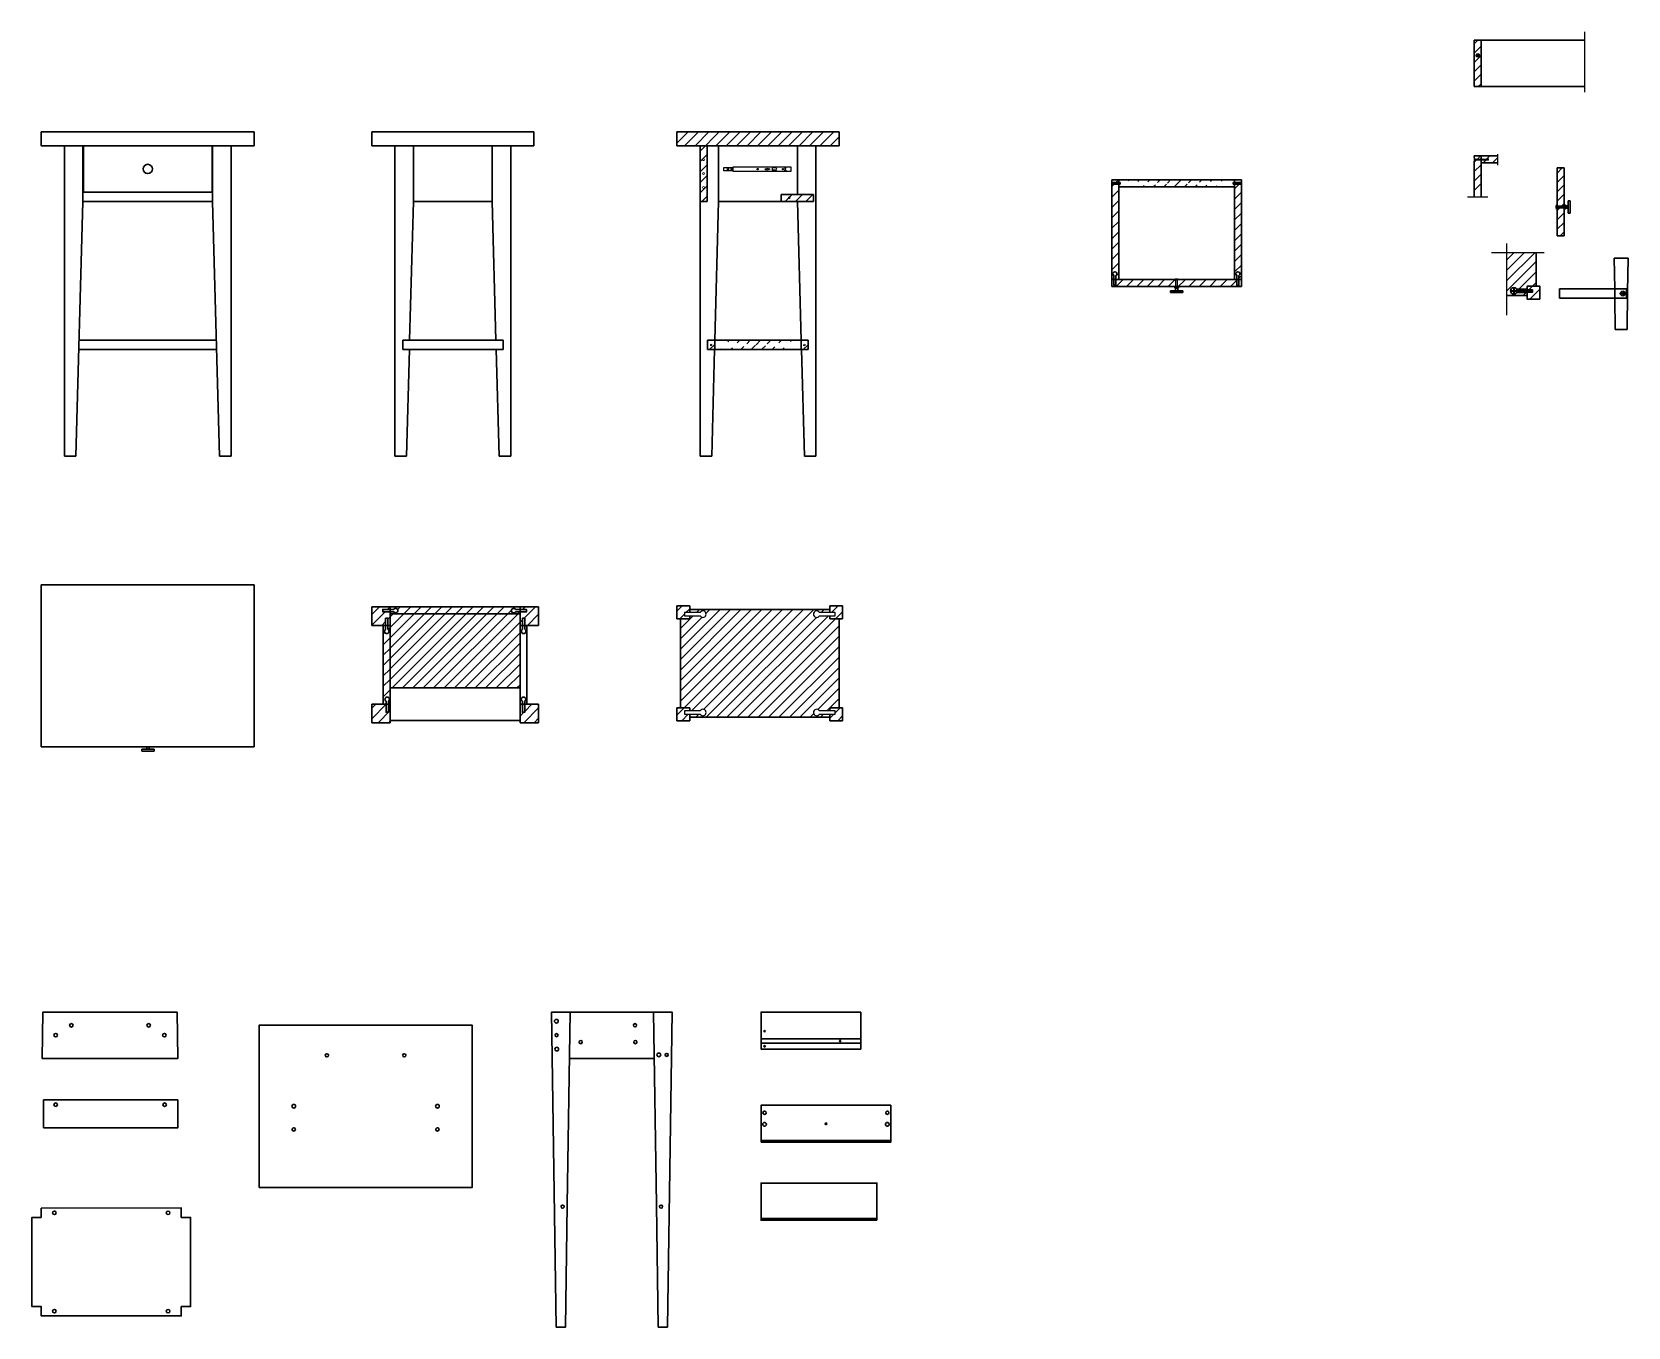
# Model space of a CAD drawing. Header units: millimetres. Extents: x 3767 to 4111, y 3453 to 3732.
import ezdxf

# ---------------------------------------------------------------- set-up
doc = ezdxf.new("R2010")
doc.units = ezdxf.units.MM
for name, color, linetype, lineweight in [('arredi', 8, 'Continuous', 30), ('sezionato', 2, 'Continuous', 18), ('struttura', 7, 'Continuous', 30)]:
    doc.layers.add(name, color=color, linetype=linetype, lineweight=lineweight)
for name, color, linetype in [('giunzioni', 5, 'Continuous'), ('tratto punto', 111, 'Continuous'), ('Viti', 5, 'Continuous')]:
    doc.layers.add(name, color=color, linetype=linetype)

# ---------------------------------------------------------------- blocks, each defined once
blk = doc.blocks.new('*U2')
blk.add_lwpolyline([(0, 0), (0, 0.1), (0.05, 0), (0.12, -0.4), (0.12, -0.5), (0.07, -0.4), (0, 0)])
blk = doc.blocks.new('*U3')
at = {"layer": 'giunzioni', "color": 0, "linetype": 'ByBlock', "lineweight": -2, "transparency": 16777216}
for p in [(42.38, 270.66), (42.6, 270.66), (42.81, 270.66), (43.03, 270.66), (43.24, 270.66)]:
    blk.add_blockref('*U2', p, dxfattribs=at)
blk = doc.blocks.new('*U6')
blk.add_lwpolyline([(0.2, -0.3), (0.21, -0.25), (0.23, -0.3), (0.27, -0.5), (0.26, -0.55), (0.24, -0.5), (0.2, -0.3)])
blk = doc.blocks.new('*U7')
at = {"color": 0, "linetype": 'ByBlock', "lineweight": -2, "transparency": 16777216}
for p in [(40.13, 265.04), (40.27, 265.04), (40.4, 265.04), (40.54, 265.04), (40.68, 265.04), (40.82, 265.04), (40.96, 265.04), (41.09, 265.04), (41.23, 265.04), (41.37, 265.04), (41.51, 265.04), (41.64, 265.04), (41.78, 265.04), (41.92, 265.04), (42.06, 265.04), (42.19, 265.04), (42.33, 265.04), (42.47, 265.04)]:
    blk.add_blockref('*U6', p, dxfattribs=at)
blk = doc.blocks.new('108442')
for p, q in [((40.13, 265.04), (40.21, 264.8)), ((40.13, 265.04), (40.13, 264.24)), ((40.21, 264.48), (40.13, 264.24)), ((40.3, 264.74), (40.33, 264.74)), ((40.3, 264.54), (40.36, 264.54)), ((40.36, 264.74), (40.47, 264.74)), ((40.4, 264.54), (40.5, 264.54)), ((40.5, 264.74), (40.6, 264.74)), ((40.54, 264.54), (40.64, 264.54)), ((40.64, 264.74), (40.74, 264.74)), ((40.67, 264.54), (40.78, 264.54)), ((40.78, 264.74), (40.88, 264.74)), ((40.81, 264.54), (40.92, 264.54)), ((40.91, 264.74), (41.02, 264.74)), ((40.95, 264.54), (41.05, 264.54)), ((41.05, 264.74), (41.15, 264.74)), ((41.09, 264.54), (41.19, 264.54)), ((41.19, 264.74), (41.29, 264.74)), ((41.23, 264.54), (41.33, 264.54)), ((41.33, 264.74), (41.43, 264.74)), ((41.36, 264.54), (41.47, 264.54)), ((41.46, 264.74), (41.57, 264.74)), ((41.5, 264.54), (41.6, 264.54)), ((41.6, 264.74), (41.71, 264.74)), ((41.64, 264.54), (41.74, 264.54)), ((41.74, 264.74), (41.84, 264.74)), ((41.78, 264.54), (41.88, 264.54)), ((41.88, 264.74), (41.98, 264.74)), ((41.91, 264.54), (42.02, 264.54)), ((42.02, 264.74), (42.12, 264.74)), ((42.05, 264.54), (42.15, 264.54)), ((42.15, 264.74), (42.26, 264.74)), ((42.19, 264.54), (42.29, 264.54)), ((42.29, 264.74), (42.39, 264.74)), ((42.33, 264.54), (42.43, 264.54)), ((42.43, 264.74), (42.53, 264.74)), ((42.46, 264.54), (42.57, 264.54)), ((42.57, 264.74), (42.62, 264.74)), ((42.6, 264.54), (42.66, 264.54)), ((42.62, 264.74), (42.67, 264.74)), ((42.66, 264.54), (42.69, 264.54)), ((42.81, 264.72), (42.77, 264.73)), ((42.84, 264.57), (42.77, 264.55)), ((42.82, 264.75), (42.81, 264.72)), ((42.81, 264.72), (42.84, 264.57)), ((42.85, 264.71), (42.82, 264.75)), ((42.84, 264.57), (42.86, 264.52)), ((43.13, 264.64), (42.85, 264.71)), ((42.87, 264.58), (42.85, 264.71)), ((42.86, 264.52), (42.87, 264.58)), ((43.13, 264.64), (42.87, 264.58))]:
    blk.add_line(p, q)
for centre, radius, start, end in [((40.3, 264.84), 0.1, 203.012, 270), ((40.3, 264.44), 0.1, 90, 156.988), ((42.69, 264.84), 0.3, 270, 273.397), ((42.68, 264.39), 0.348, 75.2281, 85.5061), ((42.68, 264.89), 0.348, 274.4939, 284.7719)]:
    blk.add_arc(centre, radius, start, end)
blk.add_blockref('*U7', (0, 0))

msp = doc.modelspace()

# ---------------------------------------------------------------- hatches: boundary and pattern name
at = {"layer": 'sezionato'}
h = msp.add_hatch(dxfattribs=at)
h.set_pattern_fill('ANSI31', color=256, scale=0.5)
h.paths.add_polyline_path([(3905.72, 3707.57), (3905.72, 3710.57), (3940.72, 3710.57), (3940.72, 3707.57)])
h.paths.add_polyline_path([(3928.22, 3695.57), (3935.22, 3695.57), (3935.22, 3697.07), (3928.22, 3697.07)])
h.paths.add_polyline_path([(3912.34, 3665.58), (3934.03, 3665.58), (3934.03, 3663.58), (3912.34, 3663.58)])
edge = h.paths.add_edge_path()
edge.add_line((3912.22, 3695.57), (3912.22, 3707.57))
edge.add_line((3910.72, 3707.57), (3910.72, 3695.57))
edge.add_line((3910.72, 3695.57), (3912.22, 3695.57))
edge.add_line((3913.9, 3665.58), (3913.9, 3663.58))
edge.add_line((3932.53, 3665.58), (3932.53, 3663.58))
edge = h.paths.add_edge_path(flags=0)
edge.add_arc((3929.97, 3696.32), 0.2, 180, 360)
edge.add_arc((3929.97, 3696.32), 0.2, 0, 180)
edge = h.paths.add_edge_path(flags=0)
edge.add_arc((3929.97, 3696.32), 0.2, 180, 360)
edge.add_arc((3929.97, 3696.32), 0.2, 0, 180)
edge = h.paths.add_edge_path(flags=0)
edge.add_arc((3929.97, 3696.32), 0.2, 180, 360)
edge.add_arc((3929.97, 3696.32), 0.2, 0, 180)
h = msp.add_hatch(dxfattribs=at)
h.set_pattern_fill('ANSI31', color=256, scale=0.5)
edge = h.paths.add_edge_path()
edge.add_line((3999.58, 3700.21), (4027.58, 3700.21))
edge.add_line((4001.08, 3698.71), (4026.08, 3698.71))
h = msp.add_hatch(dxfattribs=at)
h.set_pattern_fill('ANSI31', color=256, scale=0.5)
h.paths.add_polyline_path([(4091.19, 3684.49), (4084.84, 3684.49), (4084.84, 3675.25), (4089.19, 3675.25), (4089.19, 3675.9), (4086.95, 3675.9, -0.767327), (4085.64, 3676.25, -0.767327), (4086.95, 3676.6), (4089.19, 3676.6), (4089.19, 3677.25), (4091.19, 3677.25)])
h.paths.add_polyline_path([(4091.96, 3677.25), (4091.46, 3677.25), (4090.39, 3676.18), (4090.39, 3676), (4090.26, 3676), (4090.26, 3675.95), (4090.24, 3676), (4090.21, 3676), (4089.19, 3674.98), (4089.19, 3674.48), (4090.72, 3674.48), (4091.96, 3675.72)])
h = msp.add_hatch(dxfattribs=at)
h.set_pattern_fill('ANSI31', color=256, scale=0.5)
h.paths.add_polyline_path([(3843.85, 3607), (3842.22, 3607), (3842.22, 3607.49), (3843.85, 3607.49), (3843.85, 3608.04), (3839.85, 3608.04), (3839.85, 3604.04), (3842.85, 3604.04), (3842.85, 3605.58), (3843.34, 3605.58), (3843.34, 3604.04), (3843.85, 3604.04)])
h.paths.add_polyline_path([(3870.9, 3607.47), (3871.85, 3607.47), (3871.85, 3608.04), (3843.85, 3608.04), (3843.85, 3607.49), (3844.6, 3607.49, -3.732051), (3844.6, 3607), (3843.85, 3607), (3843.85, 3606.54), (3871.85, 3606.54), (3871.85, 3606.98), (3870.9, 3606.98, -3.732051)])
h.paths.add_polyline_path([(3843.85, 3604.04), (3843.34, 3604.04), (3843.34, 3603.21, -3.732051), (3842.85, 3603.21), (3842.85, 3604.04), (3842.35, 3604.04), (3842.35, 3587.04), (3842.95, 3587.04), (3842.95, 3587.68, -1.732051), (3843.68, 3588.1)])
h.paths.add_polyline_path([(3842.95, 3587.04), (3839.85, 3587.04), (3839.85, 3583.04), (3843.85, 3583.04), (3843.85, 3587.04), (3843.44, 3587.04), (3843.44, 3585.3), (3842.95, 3585.3)])
h.paths.add_polyline_path([(3871.85, 3604.04), (3871.85, 3606.54), (3843.85, 3606.54), (3843.85, 3604.04), (3843.85, 3590.54), (3871.85, 3590.54)])
h.paths.add_polyline_path([(3875.85, 3587.04), (3872.86, 3587.04), (3872.86, 3585.3), (3872.37, 3585.3), (3872.37, 3587.04), (3871.85, 3587.04), (3871.85, 3583.04), (3875.85, 3583.04)])
h.paths.add_polyline_path([(3875.85, 3608.04), (3871.85, 3608.04), (3871.85, 3607.47), (3873.28, 3607.47), (3873.28, 3606.98), (3871.85, 3606.98), (3871.85, 3604.04), (3872.39, 3604.04), (3872.39, 3605.58), (3872.88, 3605.58), (3872.88, 3604.04), (3875.7, 3604.04), (3875.85, 3604.19)])
h.paths.add_polyline_path([(3908.48, 3608.24), (3905.72, 3608.24), (3905.72, 3605.48), (3908.48, 3605.48), (3908.48, 3606.13), (3907.33, 3606.13), (3907.33, 3606.83), (3908.48, 3606.83)])
h.paths.add_polyline_path([(3940.72, 3605.48), (3938.72, 3605.48), (3938.72, 3606.13), (3936.47, 3606.13, -3.732051), (3936.47, 3606.83), (3938.72, 3606.83), (3938.72, 3607.48), (3908.48, 3607.48), (3908.48, 3606.83), (3910.72, 3606.83, -3.732051), (3910.72, 3606.13), (3908.48, 3606.13), (3908.48, 3605.48), (3906.48, 3605.48), (3906.48, 3586.24), (3908.48, 3586.24), (3908.48, 3585.59), (3910.72, 3585.59, -3.732051), (3910.72, 3584.89), (3908.48, 3584.89), (3908.48, 3584.24), (3938.72, 3584.24), (3938.72, 3584.89), (3936.47, 3584.89, -3.732051), (3936.47, 3585.59), (3938.72, 3585.59), (3938.72, 3586.24), (3940.72, 3586.24)])
h.paths.add_polyline_path([(3941.48, 3608.24), (3938.72, 3608.24), (3938.72, 3606.83), (3939.87, 3606.83), (3939.87, 3606.13), (3938.72, 3606.13), (3938.72, 3605.48), (3941.48, 3605.48)])
h.paths.add_polyline_path([(3908.48, 3584.89), (3907.33, 3584.89), (3907.33, 3585.59), (3908.48, 3585.59), (3908.48, 3586.24), (3905.72, 3586.24), (3905.72, 3583.48), (3908.48, 3583.48), (3908.48, 3584.24)])
h.paths.add_polyline_path([(3941.48, 3586.24), (3938.72, 3586.24), (3938.72, 3585.59), (3939.87, 3585.59), (3939.87, 3584.89), (3938.72, 3584.89), (3938.72, 3583.48), (3941.48, 3583.48)])

# ---------------------------------------------------------------- linework, layer by layer
for p, q in [((4095.72, 3694.51), (4095.68, 3694.55)), ((4095.68, 3694.2), (4095.72, 3694.16)), ((4095.74, 3694.56), (4095.72, 3694.51)), ((4095.74, 3694.21), (4095.72, 3694.51)), ((4095.72, 3694.16), (4095.74, 3694.21)), ((4095.79, 3694.51), (4095.74, 3694.56)), ((4095.74, 3694.21), (4095.79, 3694.16)), ((4095.81, 3694.56), (4095.79, 3694.51)), ((4095.81, 3694.21), (4095.79, 3694.51)), ((4095.79, 3694.16), (4095.81, 3694.21)), ((4095.86, 3694.51), (4095.81, 3694.56)), ((4095.81, 3694.21), (4095.86, 3694.16)), ((4095.88, 3694.56), (4095.86, 3694.51)), ((4095.88, 3694.21), (4095.86, 3694.51)), ((4095.86, 3694.16), (4095.88, 3694.21)), ((4095.93, 3694.51), (4095.88, 3694.56)), ((4095.88, 3694.21), (4095.93, 3694.16)), ((4095.95, 3694.56), (4095.93, 3694.51)), ((4095.95, 3694.21), (4095.93, 3694.51)), ((4095.93, 3694.16), (4095.95, 3694.21)), ((4096, 3694.51), (4095.95, 3694.56)), ((4095.95, 3694.21), (4096, 3694.16)), ((4096.02, 3694.56), (4096, 3694.51)), ((4096.02, 3694.21), (4096, 3694.51)), ((4096, 3694.16), (4096.02, 3694.21)), ((4096.07, 3694.51), (4096.02, 3694.56)), ((4096.02, 3694.21), (4096.07, 3694.16)), ((4096.09, 3694.56), (4096.07, 3694.51)), ((4096.09, 3694.21), (4096.07, 3694.51)), ((4096.07, 3694.16), (4096.09, 3694.21)), ((4096.14, 3694.51), (4096.09, 3694.56)), ((4096.09, 3694.21), (4096.14, 3694.16)), ((4096.16, 3694.56), (4096.14, 3694.51)), ((4096.16, 3694.21), (4096.14, 3694.51)), ((4096.14, 3694.16), (4096.16, 3694.21)), ((4096.21, 3694.51), (4096.16, 3694.56)), ((4096.16, 3694.21), (4096.21, 3694.16)), ((4096.23, 3694.56), (4096.21, 3694.51)), ((4096.23, 3694.21), (4096.21, 3694.51)), ((4096.21, 3694.16), (4096.23, 3694.21)), ((4096.28, 3694.51), (4096.23, 3694.56)), ((4096.23, 3694.21), (4096.28, 3694.16)), ((4096.3, 3694.56), (4096.28, 3694.51)), ((4096.3, 3694.21), (4096.28, 3694.51)), ((4096.28, 3694.16), (4096.3, 3694.21)), ((4096.35, 3694.51), (4096.3, 3694.56)), ((4096.3, 3694.21), (4096.35, 3694.16)), ((4096.37, 3694.56), (4096.35, 3694.51)), ((4096.37, 3694.21), (4096.35, 3694.51)), ((4096.35, 3694.16), (4096.37, 3694.21)), ((4096.42, 3694.51), (4096.37, 3694.56)), ((4096.37, 3694.21), (4096.42, 3694.16)), ((4096.44, 3694.56), (4096.42, 3694.51)), ((4096.44, 3694.21), (4096.42, 3694.51)), ((4096.42, 3694.16), (4096.44, 3694.21)), ((4096.49, 3694.51), (4096.44, 3694.56)), ((4096.44, 3694.21), (4096.49, 3694.16)), ((4096.51, 3694.56), (4096.49, 3694.51)), ((4096.51, 3694.21), (4096.49, 3694.51)), ((4096.49, 3694.16), (4096.51, 3694.21)), ((4096.56, 3694.51), (4096.51, 3694.56)), ((4096.51, 3694.21), (4096.56, 3694.16)), ((4096.58, 3694.56), (4096.56, 3694.51)), ((4096.58, 3694.21), (4096.56, 3694.51)), ((4096.56, 3694.16), (4096.58, 3694.21)), ((4096.63, 3694.51), (4096.58, 3694.56)), ((4096.58, 3694.21), (4096.63, 3694.16)), ((4096.65, 3694.56), (4096.63, 3694.51)), ((4096.65, 3694.21), (4096.63, 3694.51)), ((4096.63, 3694.16), (4096.65, 3694.21)), ((4096.7, 3694.51), (4096.65, 3694.56)), ((4096.65, 3694.21), (4096.7, 3694.16)), ((4096.72, 3694.56), (4096.7, 3694.51)), ((4096.72, 3694.21), (4096.7, 3694.51)), ((4096.7, 3694.16), (4096.72, 3694.21)), ((4096.77, 3694.51), (4096.72, 3694.56)), ((4096.72, 3694.21), (4096.77, 3694.16)), ((4096.79, 3694.56), (4096.77, 3694.51)), ((4096.79, 3694.21), (4096.77, 3694.51)), ((4096.77, 3694.16), (4096.79, 3694.21)), ((4096.84, 3694.51), (4096.79, 3694.56)), ((4096.79, 3694.21), (4096.84, 3694.16)), ((4096.86, 3694.56), (4096.84, 3694.51)), ((4096.86, 3694.21), (4096.84, 3694.51)), ((4096.84, 3694.16), (4096.86, 3694.21)), ((4096.91, 3694.51), (4096.86, 3694.56)), ((4096.86, 3694.21), (4096.91, 3694.16)), ((4096.93, 3694.56), (4096.91, 3694.51)), ((4096.93, 3694.21), (4096.91, 3694.51)), ((4096.91, 3694.16), (4096.93, 3694.21)), ((4096.98, 3694.51), (4096.93, 3694.56)), ((4096.93, 3694.21), (4096.98, 3694.16)), ((4097, 3694.56), (4096.98, 3694.51)), ((4097, 3694.21), (4096.98, 3694.51)), ((4096.98, 3694.16), (4097, 3694.21)), ((4097.05, 3694.51), (4097, 3694.56)), ((4097, 3694.21), (4097.05, 3694.16)), ((4097.07, 3694.56), (4097.05, 3694.51)), ((4097.07, 3694.21), (4097.05, 3694.51)), ((4097.05, 3694.16), (4097.07, 3694.21)), ((4097.12, 3694.51), (4097.07, 3694.56)), ((4097.07, 3694.21), (4097.12, 3694.16)), ((4097.14, 3694.56), (4097.12, 3694.51)), ((4097.14, 3694.21), (4097.12, 3694.51)), ((4097.12, 3694.16), (4097.14, 3694.21)), ((4097.19, 3694.51), (4097.14, 3694.56)), ((4097.14, 3694.21), (4097.19, 3694.16)), ((4097.21, 3694.56), (4097.19, 3694.51)), ((4097.21, 3694.21), (4097.19, 3694.51)), ((4097.19, 3694.16), (4097.21, 3694.21)), ((4097.26, 3694.51), (4097.21, 3694.56)), ((4097.21, 3694.21), (4097.26, 3694.16)), ((4097.28, 3694.56), (4097.26, 3694.51)), ((4097.28, 3694.21), (4097.26, 3694.51)), ((4097.26, 3694.16), (4097.28, 3694.21)), ((4097.33, 3694.51), (4097.28, 3694.56)), ((4097.28, 3694.21), (4097.33, 3694.16)), ((4097.35, 3694.56), (4097.33, 3694.51)), ((4097.35, 3694.21), (4097.33, 3694.51)), ((4097.33, 3694.16), (4097.35, 3694.21)), ((4097.4, 3694.51), (4097.35, 3694.56)), ((4097.35, 3694.21), (4097.4, 3694.16)), ((4097.42, 3694.56), (4097.4, 3694.51)), ((4097.42, 3694.21), (4097.4, 3694.51)), ((4097.4, 3694.16), (4097.42, 3694.21)), ((4097.47, 3694.51), (4097.42, 3694.56)), ((4097.42, 3694.21), (4097.47, 3694.16)), ((4097.49, 3694.56), (4097.47, 3694.51)), ((4097.49, 3694.21), (4097.47, 3694.51)), ((4097.47, 3694.16), (4097.49, 3694.21)), ((4097.54, 3694.51), (4097.49, 3694.56)), ((4097.49, 3694.21), (4097.54, 3694.16)), ((4097.56, 3694.56), (4097.54, 3694.51)), ((4097.56, 3694.21), (4097.54, 3694.51)), ((4097.54, 3694.16), (4097.56, 3694.21)), ((4097.61, 3694.51), (4097.56, 3694.56)), ((4097.56, 3694.21), (4097.61, 3694.16)), ((4097.63, 3694.56), (4097.61, 3694.51)), ((4097.63, 3694.21), (4097.61, 3694.51)), ((4097.61, 3694.16), (4097.63, 3694.21)), ((4097.68, 3694.51), (4097.63, 3694.56)), ((4097.63, 3694.21), (4097.68, 3694.16)), ((4097.7, 3694.56), (4097.68, 3694.51)), ((4097.7, 3694.21), (4097.68, 3694.51)), ((4097.68, 3694.16), (4097.7, 3694.21)), ((4097.75, 3694.51), (4097.7, 3694.56)), ((4097.7, 3694.21), (4097.75, 3694.16)), ((4097.77, 3694.56), (4097.75, 3694.51)), ((4097.77, 3694.21), (4097.75, 3694.51)), ((4097.75, 3694.16), (4097.77, 3694.21)), ((4097.82, 3694.51), (4097.77, 3694.56)), ((4097.77, 3694.21), (4097.82, 3694.16)), ((4097.84, 3694.21), (4097.82, 3694.51)), ((4097.82, 3694.51), (4097.85, 3694.51)), ((4097.82, 3694.16), (4097.84, 3694.21)), ((4097.85, 3694.21), (4097.84, 3694.21)), ((4097.87, 3694.49), (4097.87, 3694.24))]:
    msp.add_line(p, q)
msp.add_lwpolyline([(4095.58, 3693.93), (4095.58, 3694.79, -0.414214), (4095.6, 3694.81), (4095.66, 3694.81, -0.414214), (4095.68, 3694.79), (4095.68, 3693.93, -0.414214), (4095.66, 3693.91), (4095.6, 3693.91, -0.414214)], format="xyb", close=True)
for centre, radius, start, end in [((4095.79, 3694.36), 0.406, 120.5102, 239.4898), ((4097.85, 3694.49), 0.025, 0, 90), ((4097.85, 3694.24), 0.025, 270, 0)]:
    msp.add_arc(centre, radius, start, end)
at = {"layer": 'arredi'}
for p, q in [((4079.31, 3730.34), (4101.63, 3730.34)), ((4079.31, 3720.35), (4101.63, 3720.35)), ((3768.51, 3710.57), (3814.51, 3710.57)), ((3768.51, 3710.57), (3768.51, 3707.57)), ((3814.51, 3710.57), (3814.51, 3707.57)), ((3874.85, 3710.57), (3839.85, 3710.57)), ((3839.85, 3707.57), (3839.85, 3710.57)), ((3874.85, 3710.57), (3874.85, 3707.57)), ((3768.51, 3707.57), (3814.51, 3707.57)), ((3773.51, 3707.57), (3773.51, 3642.57)), ((3777.51, 3707.57), (3777.51, 3695.57)), ((3777.61, 3697.58), (3777.61, 3707.57)), ((3805.41, 3697.58), (3805.41, 3707.57)), ((3805.51, 3707.57), (3805.51, 3695.57)), ((3809.51, 3707.57), (3809.51, 3642.57)), ((3874.85, 3707.57), (3839.85, 3707.57)), ((3844.85, 3640.57), (3844.85, 3707.57)), ((3844.85, 3707.57), (3869.85, 3707.57)), ((3848.85, 3707.57), (3848.85, 3695.57)), ((3865.85, 3707.57), (3865.85, 3695.57)), ((3869.85, 3707.57), (3869.85, 3640.57)), ((3910.72, 3640.57), (3910.72, 3707.57)), ((3914.72, 3707.57), (3914.72, 3695.57)), ((3931.72, 3707.57), (3931.72, 3697.07)), ((3935.72, 3707.57), (3935.72, 3640.57)), ((3777.51, 3697.58), (3805.51, 3697.58)), ((3999.73, 3699.67), (4000.83, 3699.67)), ((3999.73, 3699.27), (4000.83, 3699.27)), ((4001.36, 3699.67), (4000.83, 3699.67)), ((4001.36, 3699.27), (4000.83, 3699.27)), ((4001.36, 3699.27), (4001.36, 3699.67)), ((4025.79, 3699.67), (4026.33, 3699.67)), ((4025.79, 3699.27), (4025.79, 3699.67)), ((4025.79, 3699.27), (4026.33, 3699.27)), ((4027.43, 3699.67), (4026.33, 3699.67)), ((4027.43, 3699.27), (4026.33, 3699.27)), ((3776.01, 3640.57), (3777.51, 3695.57)), ((3777.51, 3695.57), (3805.51, 3695.57)), ((3807.01, 3640.57), (3805.51, 3695.57)), ((3848.85, 3695.57), (3848.03, 3665.58)), ((3848.85, 3695.57), (3865.85, 3695.57)), ((3865.85, 3695.57), (3866.66, 3665.58)), ((3913.9, 3665.58), (3914.72, 3695.57)), ((3914.72, 3695.57), (3928.22, 3695.57)), ((3932.53, 3665.58), (3931.72, 3695.57)), ((4095.68, 3694.56), (4097.87, 3694.56)), ((4097.87, 3694.16), (4095.68, 3694.16)), ((4097.87, 3694.56), (4097.87, 3694.16)), ((4098.1, 3695.67), (4098.49, 3695.67)), ((4098.1, 3693.05), (4098.1, 3695.67)), ((4098.49, 3693.05), (4098.1, 3693.05)), ((4098.49, 3695.67), (4098.49, 3693.05)), ((4108.01, 3683.31), (4111, 3683.31)), ((4012.26, 3675.9), (4012.26, 3676.29)), ((4012.26, 3676.29), (4014.88, 3676.29)), ((4014.88, 3675.9), (4012.26, 3675.9)), ((4013.24, 3676.82), (4013.24, 3676.88)), ((4013.31, 3676.82), (4013.24, 3676.82)), ((4013.83, 3676.82), (4013.31, 3676.82)), ((4013.31, 3676.82), (4013.31, 3676.29)), ((4013.83, 3676.82), (4013.83, 3676.29)), ((4013.83, 3676.82), (4013.9, 3676.82)), ((4013.9, 3676.88), (4013.9, 3676.82)), ((4014.88, 3676.29), (4014.88, 3675.9)), ((4086.94, 3676.6), (4089.19, 3676.6)), ((4089.19, 3675.9), (4086.94, 3675.9)), ((4096.21, 3676.71), (4110.67, 3676.71)), ((4096.21, 3676.71), (4096.21, 3674.71)), ((4108.11, 3676.71), (4108.14, 3674.71)), ((4110.67, 3676.71), (4110.67, 3674.71)), ((4096.21, 3674.71), (4110.67, 3674.71)), ((3776.69, 3665.58), (3806.45, 3665.58)), ((3848.03, 3665.58), (3846.53, 3665.58)), ((3846.53, 3665.58), (3846.53, 3663.58)), ((3866.66, 3665.58), (3848.03, 3665.58)), ((3868.22, 3665.58), (3866.66, 3665.58)), ((3868.22, 3663.58), (3868.22, 3665.58)), ((4108.21, 3667.92), (4110.77, 3667.92)), ((3806.5, 3663.58), (3776.64, 3663.58)), ((3846.53, 3663.58), (3848.03, 3663.58)), ((3847.97, 3663.58), (3847.35, 3640.57)), ((3848.03, 3663.58), (3866.72, 3663.58)), ((3866.72, 3663.58), (3867.35, 3640.57)), ((3866.72, 3663.58), (3868.22, 3663.58)), ((3913.84, 3663.58), (3913.22, 3640.57)), ((3932.59, 3663.58), (3933.22, 3640.57)), ((3773.51, 3642.57), (3773.51, 3640.57)), ((3809.51, 3642.57), (3809.51, 3640.57)), ((3773.51, 3640.57), (3776.01, 3640.57)), ((3809.51, 3640.57), (3807.01, 3640.57)), ((3844.85, 3640.57), (3847.35, 3640.57)), ((3869.85, 3640.57), (3867.35, 3640.57)), ((3768.51, 3612.82), (3814.51, 3612.82)), ((3768.51, 3577.82), (3768.51, 3612.82)), ((3814.51, 3612.82), (3814.51, 3577.82)), ((3843.85, 3590.54), (3871.85, 3590.54)), ((3871.85, 3583.54), (3843.85, 3583.54)), ((3814.51, 3577.82), (3768.51, 3577.82)), ((3790.26, 3576.9), (3790.26, 3577.3)), ((3790.26, 3577.3), (3792.88, 3577.3)), ((3792.88, 3576.9), (3790.26, 3576.9)), ((3791.31, 3577.82), (3791.31, 3577.3)), ((3791.83, 3577.82), (3791.83, 3577.3)), ((3792.88, 3577.3), (3792.88, 3576.9)), ((3882.67, 3520.59), (3900.67, 3520.59)), ((3923.88, 3514.84), (3945.38, 3514.84)), ((3923.88, 3513.84), (3945.38, 3513.84)), ((3900.82, 3510.59), (3882.52, 3510.59)), ((3945.38, 3512.59), (3924.88, 3512.59))]:
    msp.add_line(p, q, dxfattribs=at)
for points in [[(4080.39, 3704.72), (4080.5, 3704.72)], [(4080.54, 3704.52), (4080.42, 3704.52)], [(4080.51, 3704.72), (4080.81, 3704.72), (4080.81, 3704.52), (4080.55, 3704.52)], [(4108.01, 3683.31), (4108.11, 3676.71)], [(4110.89, 3676.04), (4111, 3683.31)], [(4000.03, 3679.58), (4000.03, 3677.47), (4000.46, 3677.47), (4000.46, 3679.58)], [(4026.57, 3679.58), (4026.57, 3677.47), (4027, 3677.47), (4027, 3679.58)], [(4089.28, 3676.5), (4089.19, 3676.5)], [(4089.19, 3676), (4089.37, 3676)], [(4089.5, 3676.5), (4089.3, 3676.5)], [(4089.4, 3676), (4089.59, 3676)], [(4089.71, 3676.5), (4089.52, 3676.5)], [(4089.61, 3676), (4089.81, 3676)], [(4089.93, 3676.5), (4089.74, 3676.5)], [(4089.83, 3676), (4090.02, 3676)], [(4090.14, 3676.5), (4089.95, 3676.5)], [(4090.05, 3676), (4090.24, 3676)], [(4090.39, 3676.5), (4090.17, 3676.5)], [(4090.26, 3676), (4090.39, 3676), (4090.39, 3676.5)], [(4110.77, 3667.92), (4110.89, 3676.04)], [(4108.14, 3674.71), (4108.24, 3667.92)], [(3844.6, 3607.49), (3842.22, 3607.49), (3842.22, 3607), (3844.6, 3607)], [(3870.9, 3606.98), (3873.28, 3606.98), (3873.28, 3607.47), (3870.9, 3607.47)], [(3843.34, 3603.21), (3843.34, 3605.58), (3842.85, 3605.58), (3842.85, 3603.21)], [(3872.88, 3603.21), (3872.88, 3605.58), (3872.39, 3605.58), (3872.39, 3603.21)], [(3842.95, 3587.68), (3842.95, 3585.3), (3843.44, 3585.3), (3843.44, 3587.68)], [(3872.37, 3587.68), (3872.37, 3585.3), (3872.86, 3585.3), (3872.86, 3587.68)], [(3797.87, 3520.59), (3798.01, 3510.59), (3768.72, 3510.59), (3768.87, 3520.59), (3797.87, 3520.59)], [(3815.53, 3482.75), (3815.53, 3517.75), (3861.53, 3517.75), (3861.53, 3482.75), (3815.53, 3482.75)], [(3882.67, 3520.59), (3878.67, 3520.59), (3879.67, 3452.59), (3881.67, 3452.59), (3882.06, 3478.94)], [(3882.06, 3478.94), (3882.67, 3520.59)], [(3900.67, 3520.59), (3904.67, 3520.59), (3903.67, 3452.59), (3901.67, 3452.59), (3901.28, 3478.94)], [(3901.28, 3478.94), (3900.67, 3520.59)], [(3945.38, 3520.59), (3945.38, 3512.59), (3923.88, 3512.59), (3923.88, 3520.59), (3945.38, 3520.59)], [(3798.01, 3501.62), (3798.01, 3495.62), (3769.01, 3495.62), (3769.01, 3501.62), (3798.01, 3501.62)], [(3923.88, 3492.47), (3923.88, 3500.47), (3951.88, 3500.47), (3951.88, 3492.47), (3923.88, 3492.47)]]:
    msp.add_lwpolyline(points, dxfattribs=at)
for points in [[(3948.88, 3475.66), (3923.88, 3475.66), (3923.88, 3483.66), (3948.88, 3483.66)], [(3768.51, 3476.24), (3768.51, 3478.24), (3798.75, 3478.3), (3798.75, 3476.24), (3800.75, 3476.24), (3800.75, 3457.01), (3798.75, 3457.01), (3798.75, 3455.01), (3768.51, 3455.01), (3768.51, 3457.01), (3766.51, 3457.01), (3766.51, 3476.24)]]:
    msp.add_lwpolyline(points, close=True, dxfattribs=at)
for centre, radius in [((3791.51, 3702.57), 1), ((4086.34, 3676.25), 0.7), ((3775.02, 3517.73), 0.381), ((3791.72, 3517.73), 0.381), ((3879.7, 3518.6), 0.4), ((3896.67, 3517.73), 0.35), ((3771.64, 3515.6), 0.381), ((3795.09, 3515.6), 0.381), ((3879.74, 3515.6), 0.334), ((3884.95, 3514.09), 0.35), ((3896.75, 3514.09), 0.35), ((3924.63, 3516.46), 0.15), ((3940.95, 3514.34), 0.15), ((3830.18, 3511.25), 0.35), ((3846.88, 3511.25), 0.35), ((3879.79, 3512.6), 0.4), ((3901.81, 3511.34), 0.4), ((3903.52, 3511.34), 0.334), ((3924.63, 3513.21), 0.15), ((3771.64, 3500.59), 0.381), ((3795.16, 3500.59), 0.381), ((3823.03, 3500.25), 0.4), ((3854.03, 3500.25), 0.4), ((3924.63, 3496.35), 0.4), ((3924.63, 3498.85), 0.35), ((3937.88, 3496.47), 0.173), ((3951.13, 3496.35), 0.4), ((3951.13, 3498.85), 0.35), ((3823.03, 3495.25), 0.35), ((3854.03, 3495.25), 0.35), ((3771.36, 3477.24), 0.381), ((3795.9, 3477.24), 0.381), ((3881.04, 3478.59), 0.334), ((3902.3, 3478.59), 0.334), ((3771.36, 3456.01), 0.381), ((3795.9, 3456.01), 0.381)]:
    msp.add_circle(centre, radius, dxfattribs=at)
for centre, radius, start, end in [((4000.25, 3679.96), 0.436, 300, 240), ((4026.79, 3679.96), 0.436, 300, 240), ((3845.02, 3607.25), 0.49, 210, 150), ((3870.48, 3607.23), 0.49, 30, 330), ((3843.1, 3602.78), 0.49, 120, 60), ((3872.64, 3602.78), 0.49, 120, 60), ((3843.19, 3588.1), 0.49, 300, 240), ((3872.61, 3588.1), 0.49, 300, 240)]:
    msp.add_arc(centre, radius, start, end, dxfattribs=at)
at = {"layer": 'giunzioni'}
for p, q in [((4078.6, 3727.36), (4078.6, 3727.11)), ((4078.6, 3727.06), (4078.6, 3726.8)), ((3927.06, 3702.78), (3926.48, 3702.78)), ((3927.06, 3702.28), (3926.48, 3702.28)), ((3999.58, 3699.77), (3999.73, 3699.77)), ((3999.58, 3699.47), (3999.58, 3699.77)), ((3999.58, 3699.17), (3999.58, 3699.47)), ((3999.73, 3699.17), (3999.58, 3699.17)), ((3999.73, 3699.77), (3999.73, 3699.17)), ((4001.33, 3699.63), (3999.73, 3699.63)), ((4001.33, 3699.3), (3999.73, 3699.3)), ((4001.33, 3699.63), (4001.33, 3699.3)), ((4025.83, 3699.63), (4027.43, 3699.63)), ((4025.83, 3699.63), (4025.83, 3699.3)), ((4025.83, 3699.3), (4027.43, 3699.3)), ((4027.58, 3699.77), (4027.43, 3699.77)), ((4027.43, 3699.77), (4027.43, 3699.17)), ((4027.43, 3699.17), (4027.58, 3699.17)), ((4027.58, 3699.47), (4027.58, 3699.77)), ((4027.58, 3699.17), (4027.58, 3699.47)), ((4013.26, 3678.71), (4013.26, 3678.86)), ((4013.26, 3678.86), (4013.56, 3678.86)), ((4013.86, 3678.71), (4013.26, 3678.71)), ((4013.39, 3677.11), (4013.39, 3678.71)), ((4013.72, 3677.11), (4013.39, 3677.11)), ((4013.56, 3678.86), (4013.86, 3678.86)), ((4013.72, 3677.11), (4013.72, 3678.71)), ((4013.86, 3678.86), (4013.86, 3678.71)), ((4086.39, 3676.75), (4086.39, 3676.3)), ((4086.39, 3676.2), (4086.39, 3675.75)), ((4087.04, 3676.6), (4087.04, 3676.3)), ((4087.04, 3676.55), (4089.14, 3676.55)), ((4087.04, 3676.3), (4089.14, 3676.3)), ((4087.04, 3676.2), (4087.04, 3675.9)), ((4087.04, 3676.2), (4089.14, 3676.2)), ((4087.04, 3675.95), (4089.14, 3675.95)), ((4089.14, 3676.6), (4089.14, 3676.3)), ((4089.14, 3676.2), (4089.14, 3675.9)), ((4089.19, 3676.6), (4089.19, 3675.9)), ((4089.19, 3676.45), (4089.28, 3676.45)), ((4089.35, 3676.05), (4089.19, 3676.05)), ((4089.33, 3676.45), (4089.49, 3676.45)), ((4089.57, 3676.05), (4089.4, 3676.05)), ((4089.54, 3676.45), (4089.71, 3676.45)), ((4089.78, 3676.05), (4089.62, 3676.05)), ((4089.76, 3676.45), (4089.93, 3676.45)), ((4090, 3676.05), (4089.83, 3676.05)), ((4089.98, 3676.45), (4090.14, 3676.45)), ((4090.21, 3676.05), (4090.05, 3676.05)), ((4090.19, 3676.45), (4090.29, 3676.45)), ((4090.29, 3676.05), (4090.26, 3676.05)), ((4090.34, 3676.4), (4090.34, 3676.1)), ((4109.92, 3676.08), (4109.92, 3675.73)), ((4109.92, 3675.65), (4109.92, 3675.29)), ((3951.88, 3492.87), (3923.88, 3492.87)), ((3951.88, 3492.67), (3923.88, 3492.67)), ((3923.88, 3476.06), (3948.88, 3476.06)), ((3923.88, 3475.86), (3948.88, 3475.86))]:
    msp.add_line(p, q, dxfattribs=at)
for points in [[(4078.54, 3727.11), (4078.29, 3727.11), (4078.29, 3727.06), (4078.54, 3727.06)], [(4078.6, 3727.36), (4078.54, 3727.36), (4078.54, 3727.11)], [(4078.54, 3727.06), (4078.54, 3726.8), (4078.6, 3726.8)], [(4078.6, 3727.06), (4078.85, 3727.06), (4078.85, 3727.11), (4078.6, 3727.11)], [(3917.83, 3702.18), (3915.83, 3702.18), (3915.83, 3702.88), (3917.83, 3702.88)], [(4086.29, 3676.3), (4085.84, 3676.3), (4085.84, 3676.2), (4086.29, 3676.2)], [(4086.39, 3676.75), (4086.29, 3676.75), (4086.29, 3676.3)], [(4086.29, 3676.2), (4086.29, 3675.75), (4086.39, 3675.75)], [(4086.39, 3676.2), (4086.84, 3676.2), (4086.84, 3676.3), (4086.39, 3676.3)], [(4109.84, 3675.73), (4109.48, 3675.73), (4109.48, 3675.65), (4109.84, 3675.65)], [(4109.92, 3676.08), (4109.84, 3676.08), (4109.84, 3675.73)], [(4109.92, 3675.65), (4110.27, 3675.65), (4110.27, 3675.73), (4109.92, 3675.73)], [(4109.84, 3675.65), (4109.84, 3675.29), (4109.92, 3675.29)], [(3910.72, 3606.83), (3907.33, 3606.83), (3907.33, 3606.13), (3910.72, 3606.13)], [(3939.87, 3606.83), (3936.47, 3606.83)], [(3936.47, 3606.13), (3939.87, 3606.13), (3939.87, 3606.83)], [(3910.72, 3585.59), (3907.33, 3585.59), (3907.33, 3584.89), (3910.72, 3584.89)], [(3939.87, 3585.59), (3936.47, 3585.59)], [(3936.47, 3584.89), (3939.87, 3584.89), (3939.87, 3585.59)]]:
    msp.add_lwpolyline(points, dxfattribs=at)
msp.add_lwpolyline([(3930.27, 3702.03), (3917.83, 3702.03), (3917.83, 3703.03), (3930.27, 3703.03)], close=True, dxfattribs=at)
msp.add_lwpolyline([(3924.78, 3702.43), (3924.78, 3702.63), (3925.25, 3702.63, 0.414214), (3925.28, 3702.66), (3925.28, 3702.76, -0.557536), (3925.3, 3702.77), (3925.77, 3702.54, -0.618034), (3925.77, 3702.52), (3925.3, 3702.29, -0.557536), (3925.28, 3702.29), (3925.28, 3702.4, 0.414214), (3925.25, 3702.43), (3924.78, 3702.43), (3925.25, 3702.43)], format="xyb", dxfattribs=at)
for points in [[(3929, 3702.78, 0.414214), (3929.07, 3702.7), (3929.17, 3702.7, 0.414214), (3929.25, 3702.78, 0.414214), (3929.17, 3702.85), (3929.07, 3702.85, 0.414214)], [(3929, 3702.28, -0.414214), (3929.07, 3702.35), (3929.17, 3702.35, -0.414214), (3929.25, 3702.28, -0.414214), (3929.17, 3702.2), (3929.07, 3702.2, -0.414214)]]:
    msp.add_lwpolyline(points, format="xyb", close=True, dxfattribs=at)
for centre, radius in [((3916.73, 3702.53), 0.15), ((3917.53, 3702.53), 0.15), ((3923.12, 3702.53), 0.15), ((3928.62, 3702.53), 0.15), ((4109.88, 3675.69), 0.554)]:
    msp.add_circle(centre, radius, dxfattribs=at)
for centre, radius, start, end in [((3926.58, 3702.53), 0.313, 153.6122, 206.3878), ((3926.48, 3702.58), 0.2, 90, 153.6122), ((3926.48, 3702.48), 0.2, 206.3878, 270), ((3927.06, 3702.58), 0.2, 26.3878, 90), ((3927.06, 3702.48), 0.2, 270, 333.6122), ((3926.96, 3702.53), 0.313, 333.6122, 26.3878), ((4090.29, 3676.4), 0.05, 360, 90), ((4090.29, 3676.1), 0.05, 270, 0), ((3911.33, 3606.48), 0.7, 210, 150), ((3935.87, 3606.48), 0.7, 30, 330), ((3911.33, 3585.24), 0.7, 210, 150), ((3935.87, 3585.24), 0.7, 30, 330)]:
    msp.add_arc(centre, radius, start, end, dxfattribs=at)
at = {"layer": 'sezionato', "linetype": 'Continuous'}
for p, q in [((4077.81, 3729.58), (4078.58, 3730.34)), ((4077.81, 3727.56), (4079.31, 3729.06)), ((4077.81, 3725.54), (4079.31, 3727.04)), ((4077.81, 3723.52), (4079.31, 3725.02)), ((4077.81, 3721.5), (4079.31, 3723)), ((4078.68, 3720.35), (4079.31, 3720.98)), ((4077.81, 3704.01), (4078.32, 3704.52)), ((4077.81, 3701.99), (4079.31, 3703.49)), ((4078.52, 3704.72), (4079.17, 3705.37)), ((4079.69, 3703.87), (4081.19, 3705.37)), ((4081.71, 3703.87), (4082.89, 3705.05)), ((4077.81, 3699.97), (4079.31, 3701.47)), ((4095.68, 3701.68), (4096.8, 3702.79)), ((4095.68, 3699.65), (4097.18, 3701.15)), ((3999.58, 3696.5), (4001.08, 3698)), ((4026.08, 3698.3), (4027.08, 3699.3)), ((4026.08, 3696.05), (4027.58, 3697.55)), ((4027.55, 3699.77), (4027.58, 3699.8)), ((4077.81, 3697.95), (4079.31, 3699.45)), ((4095.68, 3697.63), (4097.18, 3699.13)), ((4095.68, 3695.61), (4097.18, 3697.11)), ((3999.58, 3694.25), (4001.08, 3695.75)), ((3999.58, 3692), (4001.08, 3693.5)), ((4026.08, 3693.81), (4027.58, 3695.31)), ((4026.08, 3691.56), (4027.58, 3693.06)), ((4095.68, 3693.59), (4096.25, 3694.16)), ((4095.68, 3691.57), (4097.18, 3693.07)), ((4096.65, 3694.55), (4097.18, 3695.09)), ((3999.58, 3689.76), (4001.08, 3691.26)), ((4026.08, 3689.32), (4027.58, 3690.82)), ((4095.68, 3689.55), (4097.18, 3691.05)), ((3999.58, 3687.51), (4001.08, 3689.01)), ((3999.58, 3685.27), (4001.08, 3686.77)), ((4026.08, 3687.07), (4027.58, 3688.57)), ((4026.08, 3684.83), (4027.58, 3686.33)), ((4096.31, 3688.16), (4097.18, 3689.03)), ((3999.58, 3683.02), (4001.08, 3684.52)), ((4026.08, 3682.58), (4027.58, 3684.08)), ((3999.58, 3680.78), (4001.08, 3682.28)), ((4000.46, 3679.42), (4001.08, 3680.03)), ((4026.08, 3680.34), (4027.58, 3681.84)), ((4027, 3679.02), (4027.58, 3679.59)), ((3999.58, 3678.53), (4000.03, 3678.98)), ((4000.5, 3677.21), (4002, 3678.71)), ((4002.74, 3677.21), (4004.24, 3678.71)), ((4004.99, 3677.21), (4006.49, 3678.71)), ((4007.23, 3677.21), (4008.73, 3678.71)), ((4009.48, 3677.21), (4010.98, 3678.71)), ((4011.72, 3677.21), (4013.22, 3678.71)), ((4013.64, 3676.88), (4015.47, 3678.71)), ((4016.21, 3677.21), (4017.71, 3678.71)), ((4018.46, 3677.21), (4019.96, 3678.71)), ((4020.7, 3677.21), (4022.2, 3678.71)), ((4022.95, 3677.21), (4024.45, 3678.71)), ((4025.19, 3677.21), (4026.57, 3678.58)), ((4089.59, 3676.5), (4090.34, 3677.25)), ((3843.22, 3607.49), (3843.23, 3607.5)), ((3875.7, 3604.04), (3875.85, 3604.19))]:
    msp.add_line(p, q, dxfattribs=at)
at = {"layer": 'sezionato'}
for p, q in [((3910.72, 3707.57), (3935.72, 3707.57)), ((3912.22, 3707.57), (3910.72, 3707.57)), ((4000.48, 3699.67), (4001.02, 3700.21)), ((3999.58, 3698.76), (4000.08, 3699.27)), ((4013.36, 3678.71), (4013.36, 3677.61)), ((4013.36, 3677.07), (4013.36, 3677.61)), ((4013.36, 3677.07), (4013.76, 3677.07)), ((4013.76, 3678.71), (4013.76, 3677.61)), ((4013.76, 3677.07), (4013.76, 3677.61)), ((3875.85, 3586.61), (3875.85, 3583.48))]:
    msp.add_line(p, q, dxfattribs=at)
for centre, radius in [((3911.47, 3704.57), 0.2), ((3911.47, 3701.57), 0.2), ((3911.47, 3698.57), 0.2), ((3929.97, 3696.32), 0.2), ((3913.11, 3664.57), 0.175), ((3933.24, 3664.57), 0.175)]:
    msp.add_circle(centre, radius, dxfattribs=at)
at = {"layer": 'struttura'}
for p, q in [((4077.81, 3720.35), (4077.81, 3730.34)), ((4079.31, 3730.34), (4077.81, 3730.34)), ((4079.31, 3720.35), (4079.31, 3730.34)), ((4077.81, 3720.35), (4079.31, 3720.35)), ((3940.72, 3710.57), (3905.72, 3710.57)), ((3905.72, 3707.57), (3905.72, 3710.57)), ((3940.72, 3710.57), (3940.72, 3707.57)), ((3940.72, 3707.57), (3905.72, 3707.57)), ((3910.72, 3707.57), (3910.72, 3695.57)), ((3912.22, 3695.57), (3912.22, 3707.57)), ((4079.31, 3704.72), (4079.31, 3705.37)), ((4079.31, 3696.53), (4079.31, 3704.47)), ((4082.89, 3703.87), (4079.31, 3703.87)), ((3999.58, 3700.21), (4027.58, 3700.21)), ((3999.58, 3678.71), (3999.58, 3700.21)), ((4001.08, 3700.21), (4001.08, 3678.71)), ((4026.08, 3678.71), (4026.08, 3700.21)), ((4027.58, 3700.21), (4027.58, 3678.71)), ((4095.68, 3688.16), (4095.68, 3702.79)), ((4097.18, 3702.79), (4095.68, 3702.79)), ((4097.18, 3702.79), (4097.18, 3688.16)), ((3935.22, 3697.07), (3928.22, 3697.07)), ((3928.22, 3697.07), (3928.22, 3695.57)), ((3935.22, 3695.57), (3935.22, 3697.07)), ((4001.08, 3698.71), (4026.08, 3698.71)), ((3910.72, 3695.57), (3912.22, 3695.57)), ((3928.22, 3695.57), (3935.22, 3695.57)), ((4097.18, 3694.75), (4097.51, 3694.75)), ((4097.18, 3693.97), (4097.18, 3694.75)), ((4097.51, 3693.97), (4097.18, 3693.97)), ((4097.51, 3693.97), (4097.51, 3694.75)), ((4097.51, 3694.69), (4097.58, 3694.69)), ((4097.58, 3694.03), (4097.51, 3694.03)), ((4097.58, 3694.62), (4097.58, 3694.69)), ((4097.58, 3694.62), (4098.1, 3694.62)), ((4097.58, 3694.62), (4097.58, 3694.1)), ((4097.58, 3694.1), (4098.1, 3694.1)), ((4097.58, 3694.1), (4097.58, 3694.03)), ((4095.68, 3688.16), (4097.18, 3688.16)), ((4091.19, 3684.49), (4091.19, 3677.25)), ((3999.58, 3678.71), (4027.58, 3678.71)), ((3999.58, 3678.71), (3999.58, 3677.21)), ((4027.58, 3677.21), (3999.58, 3677.21)), ((4013.18, 3676.88), (4013.18, 3677.21)), ((4013.18, 3676.88), (4013.96, 3676.88)), ((4013.96, 3677.21), (4013.96, 3676.88)), ((4027.58, 3678.71), (4027.58, 3677.21)), ((4089.19, 3675.25), (4084.84, 3675.25)), ((3912.34, 3663.58), (3912.34, 3665.58)), ((3912.34, 3665.58), (3934.03, 3665.58)), ((3913.9, 3665.58), (3913.9, 3663.58)), ((3932.53, 3665.58), (3932.53, 3663.58)), ((3934.03, 3665.58), (3934.03, 3663.58)), ((3912.34, 3663.58), (3934.03, 3663.58)), ((3910.72, 3640.57), (3913.22, 3640.57)), ((3935.72, 3640.57), (3933.22, 3640.57)), ((3843.85, 3608.04), (3839.85, 3608.04)), ((3839.85, 3608.04), (3839.85, 3604.04)), ((3871.85, 3608.04), (3843.85, 3608.04)), ((3843.85, 3604.04), (3843.85, 3608.04)), ((3875.85, 3608.04), (3871.85, 3608.04)), ((3871.85, 3608.04), (3871.85, 3604.04)), ((3875.85, 3604.04), (3875.85, 3608.04)), ((3839.85, 3604.04), (3843.85, 3604.04)), ((3842.35, 3587.04), (3842.35, 3604.04)), ((3871.85, 3606.54), (3843.85, 3606.54)), ((3843.85, 3604.04), (3843.85, 3587.04)), ((3871.85, 3587.04), (3871.85, 3604.04)), ((3871.85, 3604.04), (3875.85, 3604.04)), ((3873.35, 3604.04), (3873.35, 3587.04)), ((3906.48, 3586.24), (3906.48, 3605.48)), ((3908.48, 3605.48), (3908.48, 3606.13)), ((3940.72, 3605.48), (3940.72, 3586.24)), ((3843.85, 3587.04), (3839.85, 3587.04)), ((3839.85, 3587.04), (3839.85, 3583.04)), ((3843.85, 3583.04), (3843.85, 3587.04)), ((3875.85, 3587.04), (3871.85, 3587.04)), ((3871.85, 3587.04), (3871.85, 3583.04)), ((3875.85, 3583.04), (3875.85, 3587.04)), ((3839.85, 3583.04), (3843.85, 3583.04)), ((3871.85, 3583.04), (3875.85, 3583.04)), ((3908.48, 3583.48), (3908.48, 3584.24))]:
    msp.add_line(p, q, dxfattribs=at)
for points in [[(4077.81, 3705.02), (4077.81, 3705.37), (4082.89, 3705.37)], [(4077.81, 3696.53), (4077.81, 3704.22)], [(4089.19, 3676.6), (4089.19, 3677.25), (4091.96, 3677.25), (4091.96, 3674.48)], [(4091.96, 3674.48), (4089.19, 3674.48), (4089.19, 3675.9)], [(3908.48, 3605.48), (3905.72, 3605.48), (3905.72, 3608.24), (3908.48, 3608.24), (3908.48, 3606.83)], [(3908.48, 3607.48), (3938.72, 3607.48), (3938.72, 3606.83)], [(3938.72, 3606.83), (3938.72, 3608.24), (3941.48, 3608.24), (3941.48, 3605.48)], [(3941.48, 3605.48), (3938.72, 3605.48), (3938.72, 3606.13)], [(3908.48, 3583.48), (3905.72, 3583.48), (3905.72, 3586.24), (3908.48, 3586.24), (3908.48, 3585.59)], [(3938.72, 3585.59), (3938.72, 3586.24), (3941.48, 3586.24), (3941.48, 3583.48)], [(3938.72, 3584.89), (3938.72, 3584.24), (3908.48, 3584.24), (3908.48, 3584.89)], [(3941.48, 3583.48), (3938.72, 3583.48), (3938.72, 3584.89)]]:
    msp.add_lwpolyline(points, dxfattribs=at)
at = {"layer": 'tratto punto'}
for p, q in [((4101.63, 3732.15), (4101.63, 3719.12)), ((4082.89, 3703.37), (4082.89, 3705.78)), ((4076.37, 3696.53), (4080.73, 3696.53)), ((4084.84, 3670.98), (4084.84, 3686.45)), ((4092.89, 3684.49), (4081.52, 3684.49))]:
    msp.add_line(p, q, dxfattribs=at)
at = {"layer": 'Viti'}
msp.add_circle((4078.57, 3727.08), 0.391, dxfattribs=at)

# ---------------------------------------------------------------- block references
at = {"layer": 'giunzioni'}
for name, p in [('108442', (4037.68, 3439.98)), ('*U3', (4046.9, 3405.79))]:
    msp.add_blockref(name, p, dxfattribs=at)

doc.saveas('drawing.dxf')
